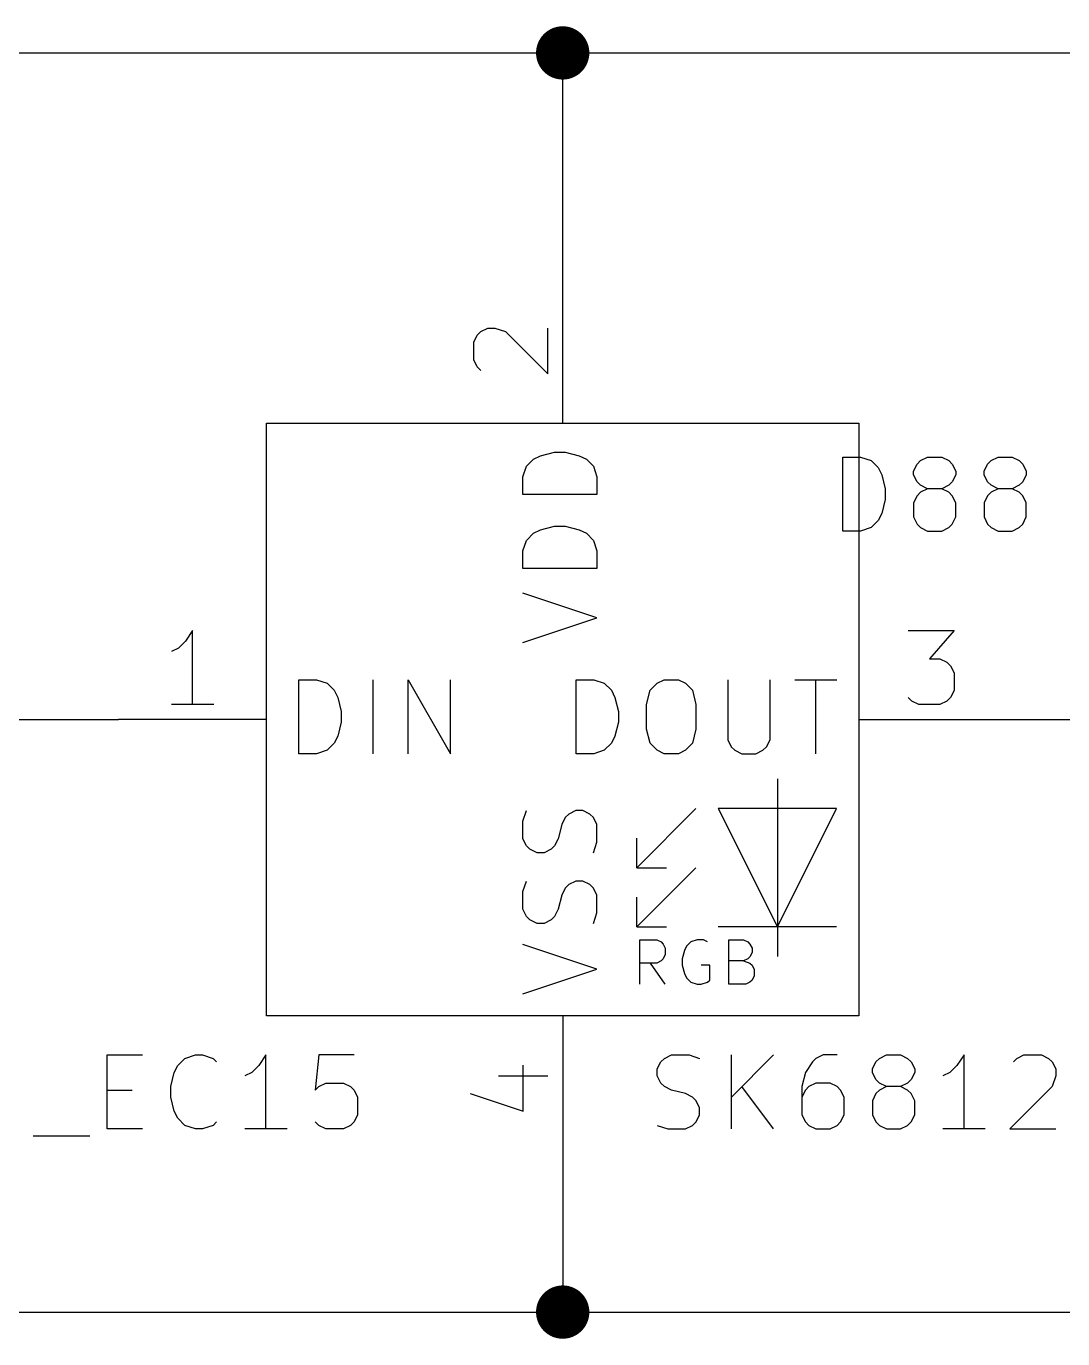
# Model space of a CAD drawing. Header units: millimetres. Extents: x 10 to 287, y -200 to -10.
# Drawn here: x 96.21 to 113.99, y -62.69 to -40.18 of the extents above; entities that cross this region are included whole.
import ezdxf

# ---------------------------------------------------------------- set-up
doc = ezdxf.new("R2010")
doc.units = ezdxf.units.MM
for name, color, linetype in [('GREENSIXTYFIVE', 129, 'CONTINUOUS'), ('LIGHTGREEN', 92, 'CONTINUOUS'), ('LIGHTRED', 12, 'CONTINUOUS'), ('RED', 14, 'CONTINUOUS'), ('WHITE', 250, 'CONTINUOUS')]:
    doc.layers.add(name, color=color, linetype=linetype)

msp = doc.modelspace()

# ---------------------------------------------------------------- linework, layer by layer
at = {"layer": 'GREENSIXTYFIVE', "linetype": 'CONTINUOUS'}
for p, q in [((104.788, -47.7278), (104.909, -47.6068)), ((104.788, -47.7278), (104.909, -47.6068)), ((104.909, -47.6068), (105.0299, -47.5463)), ((104.909, -47.6068), (105.0299, -47.5463)), ((105.0299, -47.5463), (105.2718, -47.4859)), ((105.0299, -47.5463), (105.2718, -47.4859)), ((105.2718, -47.4859), (105.4532, -47.4859)), ((105.2718, -47.4859), (105.4532, -47.4859)), ((105.4532, -47.4859), (105.6951, -47.5463)), ((105.4532, -47.4859), (105.6951, -47.5463)), ((105.6951, -47.5463), (105.8161, -47.6068)), ((105.6951, -47.5463), (105.8161, -47.6068)), ((105.8161, -47.6068), (105.9371, -47.7278)), ((105.8161, -47.6068), (105.9371, -47.7278)), ((110.2178, -48.8392), (110.2178, -47.5692)), ((110.2178, -47.5692), (110.5202, -47.5692)), ((110.2178, -48.8392), (110.2178, -47.5692)), ((110.2178, -47.5692), (110.5202, -47.5692)), ((110.5202, -47.5692), (110.7016, -47.6297)), ((110.5202, -47.5692), (110.7016, -47.6297)), ((110.7016, -47.6297), (110.8226, -47.7507)), ((110.7016, -47.6297), (110.8226, -47.7507)), ((111.4274, -47.8111), (111.4878, -47.6902)), ((111.4274, -47.8111), (111.4878, -47.6902)), ((111.4878, -47.6902), (111.5483, -47.6297)), ((111.4878, -47.6902), (111.5483, -47.6297)), ((111.5483, -47.6297), (111.6693, -47.5692)), ((111.5483, -47.6297), (111.6693, -47.5692)), ((111.6693, -47.5692), (111.9112, -47.5692)), ((111.6693, -47.5692), (111.9112, -47.5692)), ((111.9112, -47.5692), (112.0321, -47.6297)), ((111.9112, -47.5692), (112.0321, -47.6297)), ((112.0321, -47.6297), (112.0926, -47.6902)), ((112.0321, -47.6297), (112.0926, -47.6902)), ((112.0926, -47.6902), (112.1531, -47.8111)), ((112.0926, -47.6902), (112.1531, -47.8111)), ((112.6369, -47.8111), (112.6973, -47.6902)), ((112.6369, -47.8111), (112.6973, -47.6902)), ((112.6973, -47.6902), (112.7578, -47.6297)), ((112.6973, -47.6902), (112.7578, -47.6297)), ((112.7578, -47.6297), (112.8788, -47.5692)), ((112.7578, -47.6297), (112.8788, -47.5692)), ((112.8788, -47.5692), (113.1207, -47.5692)), ((112.8788, -47.5692), (113.1207, -47.5692)), ((113.1207, -47.5692), (113.2416, -47.6297)), ((113.1207, -47.5692), (113.2416, -47.6297)), ((113.2416, -47.6297), (113.3021, -47.6902)), ((113.2416, -47.6297), (113.3021, -47.6902)), ((113.3021, -47.6902), (113.3626, -47.8111)), ((113.3021, -47.6902), (113.3626, -47.8111)), ((104.7275, -47.9092), (104.788, -47.7278)), ((104.7275, -47.9092), (104.788, -47.7278)), ((104.7275, -48.2116), (104.7275, -47.9092)), ((104.7275, -48.2116), (104.7275, -47.9092)), ((105.9371, -47.7278), (105.9975, -47.9092)), ((105.9371, -47.7278), (105.9975, -47.9092)), ((105.9975, -47.9092), (105.9975, -48.2116)), ((105.9975, -47.9092), (105.9975, -48.2116)), ((110.8226, -47.7507), (110.8831, -47.8716)), ((110.8226, -47.7507), (110.8831, -47.8716)), ((110.8831, -47.8716), (110.9435, -48.1135)), ((110.8831, -47.8716), (110.9435, -48.1135)), ((111.4274, -47.8716), (111.4274, -47.8111)), ((111.4274, -47.8716), (111.4274, -47.8111)), ((111.4878, -47.9926), (111.4274, -47.8716)), ((111.4878, -47.9926), (111.4274, -47.8716)), ((112.1531, -47.8716), (112.0926, -47.9926)), ((112.1531, -47.8716), (112.0926, -47.9926)), ((112.1531, -47.8111), (112.1531, -47.8716)), ((112.1531, -47.8111), (112.1531, -47.8716)), ((112.6369, -47.8716), (112.6369, -47.8111)), ((112.6369, -47.8716), (112.6369, -47.8111)), ((112.6973, -47.9926), (112.6369, -47.8716)), ((112.6973, -47.9926), (112.6369, -47.8716)), ((113.3626, -47.8716), (113.3021, -47.9926)), ((113.3626, -47.8716), (113.3021, -47.9926)), ((113.3626, -47.8111), (113.3626, -47.8716)), ((113.3626, -47.8111), (113.3626, -47.8716)), ((110.9435, -48.1135), (110.9435, -48.2949)), ((110.9435, -48.1135), (110.9435, -48.2949)), ((111.5483, -48.053), (111.4878, -47.9926)), ((111.5483, -48.053), (111.4878, -47.9926)), ((111.6693, -48.1135), (111.5483, -48.053)), ((111.6693, -48.1135), (111.5483, -48.053)), ((111.6693, -48.1135), (111.5483, -48.174)), ((111.6693, -48.1135), (111.5483, -48.174)), ((111.9112, -48.1135), (111.6693, -48.1135)), ((111.9112, -48.1135), (111.6693, -48.1135)), ((112.0321, -48.053), (111.9112, -48.1135)), ((112.0321, -48.053), (111.9112, -48.1135)), ((112.0321, -48.174), (111.9112, -48.1135)), ((112.0321, -48.174), (111.9112, -48.1135)), ((112.0926, -47.9926), (112.0321, -48.053)), ((112.0926, -47.9926), (112.0321, -48.053)), ((112.7578, -48.053), (112.6973, -47.9926)), ((112.7578, -48.053), (112.6973, -47.9926)), ((112.8788, -48.1135), (112.7578, -48.053)), ((112.8788, -48.1135), (112.7578, -48.053)), ((112.8788, -48.1135), (112.7578, -48.174)), ((112.8788, -48.1135), (112.7578, -48.174)), ((113.1207, -48.1135), (112.8788, -48.1135)), ((113.1207, -48.1135), (112.8788, -48.1135)), ((113.2416, -48.053), (113.1207, -48.1135)), ((113.2416, -48.053), (113.1207, -48.1135)), ((113.2416, -48.174), (113.1207, -48.1135)), ((113.2416, -48.174), (113.1207, -48.1135)), ((113.3021, -47.9926), (113.2416, -48.053)), ((113.3021, -47.9926), (113.2416, -48.053)), ((105.9975, -48.2116), (104.7275, -48.2116)), ((105.9975, -48.2116), (104.7275, -48.2116)), ((110.9435, -48.2949), (110.8831, -48.5368)), ((110.9435, -48.2949), (110.8831, -48.5368)), ((111.4878, -48.2345), (111.4274, -48.3554)), ((111.4878, -48.2345), (111.4274, -48.3554)), ((111.4274, -48.3554), (111.4274, -48.5973)), ((111.4274, -48.3554), (111.4274, -48.5973)), ((111.5483, -48.174), (111.4878, -48.2345)), ((111.5483, -48.174), (111.4878, -48.2345)), ((112.0926, -48.2345), (112.0321, -48.174)), ((112.0926, -48.2345), (112.0321, -48.174)), ((112.1531, -48.3554), (112.0926, -48.2345)), ((112.1531, -48.3554), (112.0926, -48.2345)), ((112.1531, -48.5973), (112.1531, -48.3554)), ((112.1531, -48.5973), (112.1531, -48.3554)), ((112.6973, -48.2345), (112.6369, -48.3554)), ((112.6973, -48.2345), (112.6369, -48.3554)), ((112.6369, -48.3554), (112.6369, -48.5973)), ((112.6369, -48.3554), (112.6369, -48.5973)), ((112.7578, -48.174), (112.6973, -48.2345)), ((112.7578, -48.174), (112.6973, -48.2345)), ((113.3021, -48.2345), (113.2416, -48.174)), ((113.3021, -48.2345), (113.2416, -48.174)), ((113.3626, -48.3554), (113.3021, -48.2345)), ((113.3626, -48.3554), (113.3021, -48.2345)), ((113.3626, -48.5973), (113.3626, -48.3554)), ((113.3626, -48.5973), (113.3626, -48.3554)), ((110.8831, -48.5368), (110.8226, -48.6578)), ((110.8831, -48.5368), (110.8226, -48.6578)), ((111.4274, -48.5973), (111.4878, -48.7183)), ((111.4274, -48.5973), (111.4878, -48.7183)), ((112.0926, -48.7183), (112.1531, -48.5973)), ((112.0926, -48.7183), (112.1531, -48.5973)), ((112.6369, -48.5973), (112.6973, -48.7183)), ((112.6369, -48.5973), (112.6973, -48.7183)), ((113.3021, -48.7183), (113.3626, -48.5973)), ((113.3021, -48.7183), (113.3626, -48.5973)), ((104.909, -48.8768), (105.0299, -48.8163)), ((104.909, -48.8768), (105.0299, -48.8163)), ((105.0299, -48.8163), (105.2718, -48.7559)), ((105.0299, -48.8163), (105.2718, -48.7559)), ((105.2718, -48.7559), (105.4532, -48.7559)), ((105.2718, -48.7559), (105.4532, -48.7559)), ((105.4532, -48.7559), (105.6951, -48.8163)), ((105.4532, -48.7559), (105.6951, -48.8163)), ((105.6951, -48.8163), (105.8161, -48.8768)), ((105.6951, -48.8163), (105.8161, -48.8768)), ((110.7016, -48.7788), (110.5202, -48.8392)), ((110.7016, -48.7788), (110.5202, -48.8392)), ((110.8226, -48.6578), (110.7016, -48.7788)), ((110.8226, -48.6578), (110.7016, -48.7788)), ((111.4878, -48.7183), (111.5483, -48.7788)), ((111.4878, -48.7183), (111.5483, -48.7788)), ((111.5483, -48.7788), (111.6693, -48.8392)), ((111.5483, -48.7788), (111.6693, -48.8392)), ((111.9112, -48.8392), (112.0321, -48.7788)), ((111.9112, -48.8392), (112.0321, -48.7788)), ((112.0321, -48.7788), (112.0926, -48.7183)), ((112.0321, -48.7788), (112.0926, -48.7183)), ((112.6973, -48.7183), (112.7578, -48.7788)), ((112.6973, -48.7183), (112.7578, -48.7788)), ((112.7578, -48.7788), (112.8788, -48.8392)), ((112.7578, -48.7788), (112.8788, -48.8392)), ((113.1207, -48.8392), (113.2416, -48.7788)), ((113.1207, -48.8392), (113.2416, -48.7788)), ((113.2416, -48.7788), (113.3021, -48.7183)), ((113.2416, -48.7788), (113.3021, -48.7183)), ((104.7275, -49.1792), (104.788, -48.9978)), ((104.7275, -49.1792), (104.788, -48.9978)), ((104.788, -48.9978), (104.909, -48.8768)), ((104.788, -48.9978), (104.909, -48.8768)), ((105.8161, -48.8768), (105.9371, -48.9978)), ((105.8161, -48.8768), (105.9371, -48.9978)), ((105.9371, -48.9978), (105.9975, -49.1792)), ((105.9371, -48.9978), (105.9975, -49.1792)), ((110.5202, -48.8392), (110.2178, -48.8392)), ((110.5202, -48.8392), (110.2178, -48.8392)), ((111.6693, -48.8392), (111.9112, -48.8392)), ((111.6693, -48.8392), (111.9112, -48.8392)), ((112.8788, -48.8392), (113.1207, -48.8392)), ((112.8788, -48.8392), (113.1207, -48.8392)), ((104.7275, -49.4816), (104.7275, -49.1792)), ((104.7275, -49.4816), (104.7275, -49.1792)), ((105.9975, -49.1792), (105.9975, -49.4816)), ((105.9975, -49.1792), (105.9975, -49.4816)), ((105.9975, -49.4816), (104.7275, -49.4816)), ((105.9975, -49.4816), (104.7275, -49.4816)), ((105.9975, -50.3283), (104.7275, -49.9049)), ((105.9975, -50.3283), (104.7275, -49.9049)), ((104.7275, -50.7516), (105.9975, -50.3283)), ((104.7275, -50.7516), (105.9975, -50.3283)), ((100.8863, -52.6575), (100.8863, -51.3875)), ((100.8863, -51.3875), (101.1887, -51.3875)), ((100.8863, -52.6575), (100.8863, -51.3875)), ((100.8863, -51.3875), (101.1887, -51.3875)), ((101.1887, -51.3875), (101.3701, -51.448)), ((101.1887, -51.3875), (101.3701, -51.448)), ((101.3701, -51.448), (101.4911, -51.569)), ((101.3701, -51.448), (101.4911, -51.569)), ((102.1563, -52.6575), (102.1563, -51.3875)), ((102.1563, -52.6575), (102.1563, -51.3875)), ((102.7611, -52.6575), (102.7611, -51.3875)), ((102.7611, -51.3875), (103.4868, -52.6575)), ((102.7611, -52.6575), (102.7611, -51.3875)), ((102.7611, -51.3875), (103.4868, -52.6575)), ((103.4868, -52.6575), (103.4868, -51.3875)), ((103.4868, -52.6575), (103.4868, -51.3875)), ((105.6397, -52.6575), (105.6397, -51.3875)), ((105.6397, -51.3875), (105.9421, -51.3875)), ((105.6397, -52.6575), (105.6397, -51.3875)), ((105.6397, -51.3875), (105.9421, -51.3875)), ((105.9421, -51.3875), (106.1235, -51.448)), ((105.9421, -51.3875), (106.1235, -51.448)), ((106.1235, -51.448), (106.2445, -51.569)), ((106.1235, -51.448), (106.2445, -51.569)), ((106.9097, -51.569), (107.0307, -51.448)), ((106.9097, -51.569), (107.0307, -51.448)), ((107.0307, -51.448), (107.1516, -51.3875)), ((107.0307, -51.448), (107.1516, -51.3875)), ((107.1516, -51.3875), (107.3935, -51.3875)), ((107.1516, -51.3875), (107.3935, -51.3875)), ((107.3935, -51.3875), (107.5145, -51.448)), ((107.3935, -51.3875), (107.5145, -51.448)), ((107.5145, -51.448), (107.6354, -51.569)), ((107.5145, -51.448), (107.6354, -51.569)), ((108.2402, -51.3875), (108.2402, -52.4156)), ((108.2402, -51.3875), (108.2402, -52.4156)), ((108.9659, -52.4156), (108.9659, -51.3875)), ((108.9659, -52.4156), (108.9659, -51.3875)), ((109.3893, -51.3875), (110.115, -51.3875)), ((109.3893, -51.3875), (110.115, -51.3875)), ((109.7522, -52.6575), (109.7522, -51.3875)), ((109.7522, -52.6575), (109.7522, -51.3875)), ((101.4911, -51.569), (101.5516, -51.6899)), ((101.4911, -51.569), (101.5516, -51.6899)), ((101.5516, -51.6899), (101.612, -51.9318)), ((101.5516, -51.6899), (101.612, -51.9318)), ((106.2445, -51.569), (106.305, -51.6899)), ((106.2445, -51.569), (106.305, -51.6899)), ((106.305, -51.6899), (106.3654, -51.9318)), ((106.305, -51.6899), (106.3654, -51.9318)), ((106.8493, -51.8109), (106.9097, -51.569)), ((106.8493, -51.8109), (106.9097, -51.569)), ((107.6354, -51.569), (107.6959, -51.8109)), ((107.6354, -51.569), (107.6959, -51.8109)), ((101.612, -51.9318), (101.612, -52.1132)), ((101.612, -51.9318), (101.612, -52.1132)), ((106.3654, -51.9318), (106.3654, -52.1132)), ((106.3654, -51.9318), (106.3654, -52.1132)), ((106.8493, -52.2342), (106.8493, -51.8109)), ((106.8493, -52.2342), (106.8493, -51.8109)), ((107.6959, -51.8109), (107.6959, -52.2342)), ((107.6959, -51.8109), (107.6959, -52.2342)), ((101.612, -52.1132), (101.5516, -52.3551)), ((101.612, -52.1132), (101.5516, -52.3551)), ((106.3654, -52.1132), (106.305, -52.3551)), ((106.3654, -52.1132), (106.305, -52.3551)), ((101.5516, -52.3551), (101.4911, -52.4761)), ((101.5516, -52.3551), (101.4911, -52.4761)), ((106.305, -52.3551), (106.2445, -52.4761)), ((106.305, -52.3551), (106.2445, -52.4761)), ((106.9097, -52.4761), (106.8493, -52.2342)), ((106.9097, -52.4761), (106.8493, -52.2342)), ((107.6959, -52.2342), (107.6354, -52.4761)), ((107.6959, -52.2342), (107.6354, -52.4761)), ((108.2402, -52.4156), (108.3007, -52.5366)), ((108.2402, -52.4156), (108.3007, -52.5366)), ((108.9055, -52.5366), (108.9659, -52.4156)), ((108.9055, -52.5366), (108.9659, -52.4156)), ((101.1887, -52.6575), (100.8863, -52.6575)), ((101.1887, -52.6575), (100.8863, -52.6575)), ((101.3701, -52.5971), (101.1887, -52.6575)), ((101.3701, -52.5971), (101.1887, -52.6575)), ((101.4911, -52.4761), (101.3701, -52.5971)), ((101.4911, -52.4761), (101.3701, -52.5971)), ((105.9421, -52.6575), (105.6397, -52.6575)), ((105.9421, -52.6575), (105.6397, -52.6575)), ((106.1235, -52.5971), (105.9421, -52.6575)), ((106.1235, -52.5971), (105.9421, -52.6575)), ((106.2445, -52.4761), (106.1235, -52.5971)), ((106.2445, -52.4761), (106.1235, -52.5971)), ((107.0307, -52.5971), (106.9097, -52.4761)), ((107.0307, -52.5971), (106.9097, -52.4761)), ((107.1516, -52.6575), (107.0307, -52.5971)), ((107.1516, -52.6575), (107.0307, -52.5971)), ((107.3935, -52.6575), (107.1516, -52.6575)), ((107.3935, -52.6575), (107.1516, -52.6575)), ((107.5145, -52.5971), (107.3935, -52.6575)), ((107.5145, -52.5971), (107.3935, -52.6575)), ((107.6354, -52.4761), (107.5145, -52.5971)), ((107.6354, -52.4761), (107.5145, -52.5971)), ((108.3007, -52.5366), (108.3612, -52.5971)), ((108.3007, -52.5366), (108.3612, -52.5971)), ((108.3612, -52.5971), (108.4821, -52.6575)), ((108.3612, -52.5971), (108.4821, -52.6575)), ((108.4821, -52.6575), (108.724, -52.6575)), ((108.4821, -52.6575), (108.724, -52.6575)), ((108.724, -52.6575), (108.845, -52.5971)), ((108.724, -52.6575), (108.845, -52.5971)), ((108.845, -52.5971), (108.9055, -52.5366)), ((108.845, -52.5971), (108.9055, -52.5366)), ((104.7275, -53.8117), (104.788, -53.6302)), ((104.7275, -53.8117), (104.788, -53.6302)), ((105.4532, -53.7512), (105.3928, -53.8721)), ((105.4532, -53.7512), (105.3928, -53.8721)), ((105.5137, -53.6907), (105.4532, -53.7512)), ((105.5137, -53.6907), (105.4532, -53.7512)), ((105.6347, -53.6302), (105.5137, -53.6907)), ((105.6347, -53.6302), (105.5137, -53.6907)), ((105.7556, -53.6302), (105.6347, -53.6302)), ((105.7556, -53.6302), (105.6347, -53.6302)), ((105.8766, -53.6907), (105.7556, -53.6302)), ((105.8766, -53.6907), (105.7556, -53.6302)), ((105.9371, -53.7512), (105.8766, -53.6907)), ((105.9371, -53.7512), (105.8766, -53.6907)), ((105.9975, -53.8721), (105.9371, -53.7512)), ((105.9975, -53.8721), (105.9371, -53.7512)), ((104.7275, -54.114), (104.7275, -53.8117)), ((104.7275, -54.114), (104.7275, -53.8117)), ((105.3928, -53.8721), (105.3323, -54.114)), ((105.3928, -53.8721), (105.3323, -54.114)), ((105.9975, -54.1745), (105.9975, -53.8721)), ((105.9975, -54.1745), (105.9975, -53.8721)), ((104.788, -54.235), (104.7275, -54.114)), ((104.788, -54.235), (104.7275, -54.114)), ((104.8485, -54.2955), (104.788, -54.235)), ((104.8485, -54.2955), (104.788, -54.235)), ((105.2718, -54.235), (105.2113, -54.2955)), ((105.2718, -54.235), (105.2113, -54.2955)), ((105.3323, -54.114), (105.2718, -54.235)), ((105.3323, -54.114), (105.2718, -54.235)), ((105.9371, -54.3559), (105.9975, -54.1745)), ((105.9371, -54.3559), (105.9975, -54.1745)), ((104.9694, -54.3559), (104.8485, -54.2955)), ((104.9694, -54.3559), (104.8485, -54.2955)), ((105.0904, -54.3559), (104.9694, -54.3559)), ((105.0904, -54.3559), (104.9694, -54.3559)), ((105.2113, -54.2955), (105.0904, -54.3559)), ((105.2113, -54.2955), (105.0904, -54.3559)), ((104.7275, -55.0212), (104.788, -54.8397)), ((104.7275, -55.0212), (104.788, -54.8397)), ((105.5137, -54.9002), (105.4532, -54.9607)), ((105.5137, -54.9002), (105.4532, -54.9607)), ((105.6347, -54.8397), (105.5137, -54.9002)), ((105.6347, -54.8397), (105.5137, -54.9002)), ((105.7556, -54.8397), (105.6347, -54.8397)), ((105.7556, -54.8397), (105.6347, -54.8397)), ((105.8766, -54.9002), (105.7556, -54.8397)), ((105.8766, -54.9002), (105.7556, -54.8397)), ((105.9371, -54.9607), (105.8766, -54.9002)), ((105.9371, -54.9607), (105.8766, -54.9002)), ((104.7275, -55.3235), (104.7275, -55.0212)), ((104.7275, -55.3235), (104.7275, -55.0212)), ((105.3928, -55.0816), (105.3323, -55.3235)), ((105.3928, -55.0816), (105.3323, -55.3235)), ((105.4532, -54.9607), (105.3928, -55.0816)), ((105.4532, -54.9607), (105.3928, -55.0816)), ((105.9975, -55.0816), (105.9371, -54.9607)), ((105.9975, -55.0816), (105.9371, -54.9607)), ((105.9975, -55.384), (105.9975, -55.0816)), ((105.9975, -55.384), (105.9975, -55.0816)), ((104.788, -55.4445), (104.7275, -55.3235)), ((104.788, -55.4445), (104.7275, -55.3235)), ((105.3323, -55.3235), (105.2718, -55.4445)), ((105.3323, -55.3235), (105.2718, -55.4445)), ((104.8485, -55.505), (104.788, -55.4445)), ((104.8485, -55.505), (104.788, -55.4445)), ((104.9694, -55.5654), (104.8485, -55.505)), ((104.9694, -55.5654), (104.8485, -55.505)), ((105.0904, -55.5654), (104.9694, -55.5654)), ((105.0904, -55.5654), (104.9694, -55.5654)), ((105.2113, -55.505), (105.0904, -55.5654)), ((105.2113, -55.505), (105.0904, -55.5654)), ((105.2718, -55.4445), (105.2113, -55.505)), ((105.2718, -55.4445), (105.2113, -55.505)), ((105.9371, -55.5654), (105.9975, -55.384)), ((105.9371, -55.5654), (105.9975, -55.384)), ((105.9975, -56.3517), (104.7275, -55.9283)), ((105.9975, -56.3517), (104.7275, -55.9283)), ((104.7275, -56.775), (105.9975, -56.3517)), ((104.7275, -56.775), (105.9975, -56.3517)), ((97.5986, -59.0889), (97.5986, -57.8189)), ((97.5986, -57.8189), (98.2034, -57.8189)), ((97.5986, -59.0889), (97.5986, -57.8189)), ((97.5986, -57.8189), (98.2034, -57.8189)), ((98.9291, -57.8794), (99.1105, -57.8189)), ((98.9291, -57.8794), (99.1105, -57.8189)), ((99.1105, -57.8189), (99.2314, -57.8189)), ((99.1105, -57.8189), (99.2314, -57.8189)), ((99.2314, -57.8189), (99.4129, -57.8794)), ((99.2314, -57.8189), (99.4129, -57.8794)), ((100.32, -57.8189), (100.1991, -58.0004)), ((100.32, -57.8189), (100.1991, -58.0004)), ((100.32, -59.0889), (100.32, -57.8189)), ((100.32, -59.0889), (100.32, -57.8189)), ((101.2271, -57.8189), (101.1667, -58.4237)), ((101.2271, -57.8189), (101.1667, -58.4237)), ((101.8319, -57.8189), (101.2271, -57.8189)), ((101.8319, -57.8189), (101.2271, -57.8189)), ((107.154, -57.8794), (107.275, -57.8189)), ((107.154, -57.8794), (107.275, -57.8189)), ((107.275, -57.8189), (107.5773, -57.8189)), ((107.275, -57.8189), (107.5773, -57.8189)), ((107.5773, -57.8189), (107.7588, -57.8794)), ((107.5773, -57.8189), (107.7588, -57.8794)), ((108.303, -59.0889), (108.303, -57.8189)), ((109.0287, -57.8189), (108.303, -58.5446)), ((108.303, -59.0889), (108.303, -57.8189)), ((109.0287, -57.8189), (108.303, -58.5446)), ((109.8754, -57.8189), (109.7545, -57.8794)), ((109.8754, -57.8189), (109.7545, -57.8794)), ((110.1173, -57.8189), (109.8754, -57.8189)), ((110.1173, -57.8189), (109.8754, -57.8189)), ((110.843, -57.8794), (110.964, -57.8189)), ((110.843, -57.8794), (110.964, -57.8189)), ((110.964, -57.8189), (111.2059, -57.8189)), ((110.964, -57.8189), (111.2059, -57.8189)), ((111.2059, -57.8189), (111.3268, -57.8794)), ((111.2059, -57.8189), (111.3268, -57.8794)), ((112.2944, -57.8189), (112.1735, -58.0004)), ((112.2944, -57.8189), (112.1735, -58.0004)), ((112.2944, -59.0889), (112.2944, -57.8189)), ((112.2944, -59.0889), (112.2944, -57.8189)), ((113.2015, -57.8794), (113.3225, -57.8189)), ((113.2015, -57.8794), (113.3225, -57.8189)), ((113.3225, -57.8189), (113.6249, -57.8189)), ((113.3225, -57.8189), (113.6249, -57.8189)), ((113.6249, -57.8189), (113.7458, -57.8794)), ((113.6249, -57.8189), (113.7458, -57.8794)), ((98.7476, -58.1213), (98.8081, -58.0004)), ((98.7476, -58.1213), (98.8081, -58.0004)), ((98.8081, -58.0004), (98.9291, -57.8794)), ((98.8081, -58.0004), (98.9291, -57.8794)), ((99.4129, -57.8794), (99.4733, -57.9399)), ((99.4129, -57.8794), (99.4733, -57.9399)), ((100.1991, -58.0004), (100.0781, -58.1213)), ((100.1991, -58.0004), (100.0781, -58.1213)), ((107.0331, -58.0608), (107.0935, -57.9399)), ((107.0331, -58.0608), (107.0935, -57.9399)), ((107.0331, -58.1818), (107.0331, -58.0608)), ((107.0331, -58.1818), (107.0331, -58.0608)), ((107.0935, -57.9399), (107.154, -57.8794)), ((107.0935, -57.9399), (107.154, -57.8794)), ((109.694, -57.9399), (109.573, -58.1213)), ((109.694, -57.9399), (109.573, -58.1213)), ((109.7545, -57.8794), (109.694, -57.9399)), ((109.7545, -57.8794), (109.694, -57.9399)), ((110.7221, -58.0608), (110.7825, -57.9399)), ((110.7221, -58.0608), (110.7825, -57.9399)), ((110.7221, -58.1213), (110.7221, -58.0608)), ((110.7221, -58.1213), (110.7221, -58.0608)), ((110.7825, -57.9399), (110.843, -57.8794)), ((110.7825, -57.9399), (110.843, -57.8794)), ((111.3268, -57.8794), (111.3873, -57.9399)), ((111.3268, -57.8794), (111.3873, -57.9399)), ((111.3873, -57.9399), (111.4478, -58.0608)), ((111.3873, -57.9399), (111.4478, -58.0608)), ((111.4478, -58.0608), (111.4478, -58.1213)), ((111.4478, -58.0608), (111.4478, -58.1213)), ((112.1735, -58.0004), (112.0525, -58.1213)), ((112.1735, -58.0004), (112.0525, -58.1213)), ((113.1411, -57.9399), (113.2015, -57.8794)), ((113.1411, -57.9399), (113.2015, -57.8794)), ((113.7458, -57.8794), (113.8063, -57.9399)), ((113.7458, -57.8794), (113.8063, -57.9399)), ((113.8063, -57.9399), (113.8668, -58.0608)), ((113.8063, -57.9399), (113.8668, -58.0608)), ((113.8668, -58.0608), (113.8668, -58.1818)), ((113.8668, -58.0608), (113.8668, -58.1818)), ((98.6872, -58.3632), (98.7476, -58.1213)), ((98.6872, -58.3632), (98.7476, -58.1213)), ((100.0781, -58.1213), (99.9572, -58.1818)), ((100.0781, -58.1213), (99.9572, -58.1818)), ((107.0935, -58.3027), (107.0331, -58.1818)), ((107.0935, -58.3027), (107.0331, -58.1818)), ((109.573, -58.1213), (109.5126, -58.3632)), ((109.573, -58.1213), (109.5126, -58.3632)), ((110.7825, -58.2423), (110.7221, -58.1213)), ((110.7825, -58.2423), (110.7221, -58.1213)), ((110.843, -58.3027), (110.7825, -58.2423)), ((110.843, -58.3027), (110.7825, -58.2423)), ((111.3873, -58.2423), (111.3268, -58.3027)), ((111.3873, -58.2423), (111.3268, -58.3027)), ((111.4478, -58.1213), (111.3873, -58.2423)), ((111.4478, -58.1213), (111.3873, -58.2423)), ((112.0525, -58.1213), (111.9316, -58.1818)), ((112.0525, -58.1213), (111.9316, -58.1818)), ((113.8668, -58.1818), (113.8063, -58.3632)), ((113.8668, -58.1818), (113.8063, -58.3632)), ((97.5986, -58.4237), (98.022, -58.4237)), ((97.5986, -58.4237), (98.022, -58.4237)), ((98.6872, -58.5446), (98.6872, -58.3632)), ((98.6872, -58.5446), (98.6872, -58.3632)), ((101.1667, -58.4237), (101.2271, -58.3632)), ((101.1667, -58.4237), (101.2271, -58.3632)), ((101.2271, -58.3632), (101.3481, -58.3027)), ((101.2271, -58.3632), (101.3481, -58.3027)), ((101.3481, -58.3027), (101.6505, -58.3027)), ((101.3481, -58.3027), (101.6505, -58.3027)), ((101.6505, -58.3027), (101.7714, -58.3632)), ((101.6505, -58.3027), (101.7714, -58.3632)), ((101.7714, -58.3632), (101.8319, -58.4237)), ((101.7714, -58.3632), (101.8319, -58.4237)), ((101.8319, -58.4237), (101.8924, -58.5446)), ((101.8319, -58.4237), (101.8924, -58.5446)), ((107.154, -58.3632), (107.0935, -58.3027)), ((107.154, -58.3632), (107.0935, -58.3027)), ((107.275, -58.4237), (107.154, -58.3632)), ((107.275, -58.4237), (107.154, -58.3632)), ((107.5169, -58.4842), (107.275, -58.4237)), ((107.5169, -58.4842), (107.275, -58.4237)), ((107.6378, -58.5446), (107.5169, -58.4842)), ((107.6378, -58.5446), (107.5169, -58.4842)), ((109.0287, -59.0889), (108.4845, -58.3632)), ((109.0287, -59.0889), (108.4845, -58.3632)), ((109.5126, -58.3632), (109.5126, -58.847)), ((109.5126, -58.3632), (109.5126, -58.847)), ((109.573, -58.4237), (109.5126, -58.5446)), ((109.573, -58.4237), (109.5126, -58.5446)), ((109.6335, -58.3632), (109.573, -58.4237)), ((109.6335, -58.3632), (109.573, -58.4237)), ((109.7545, -58.3027), (109.6335, -58.3632)), ((109.7545, -58.3027), (109.6335, -58.3632)), ((109.9964, -58.3027), (109.7545, -58.3027)), ((109.9964, -58.3027), (109.7545, -58.3027)), ((110.1173, -58.3632), (109.9964, -58.3027)), ((110.1173, -58.3632), (109.9964, -58.3027)), ((110.1778, -58.4237), (110.1173, -58.3632)), ((110.1778, -58.4237), (110.1173, -58.3632)), ((110.2383, -58.5446), (110.1778, -58.4237)), ((110.2383, -58.5446), (110.1778, -58.4237)), ((110.7825, -58.4842), (110.7221, -58.6051)), ((110.7825, -58.4842), (110.7221, -58.6051)), ((110.843, -58.4237), (110.7825, -58.4842)), ((110.843, -58.4237), (110.7825, -58.4842)), ((110.964, -58.3632), (110.843, -58.3027)), ((110.964, -58.3632), (110.843, -58.3027)), ((110.964, -58.3632), (110.843, -58.4237)), ((110.964, -58.3632), (110.843, -58.4237)), ((111.2059, -58.3632), (110.964, -58.3632)), ((111.2059, -58.3632), (110.964, -58.3632)), ((111.3268, -58.3027), (111.2059, -58.3632)), ((111.3268, -58.3027), (111.2059, -58.3632)), ((111.3268, -58.4237), (111.2059, -58.3632)), ((111.3268, -58.4237), (111.2059, -58.3632)), ((111.3873, -58.4842), (111.3268, -58.4237)), ((111.3873, -58.4842), (111.3268, -58.4237)), ((111.4478, -58.6051), (111.3873, -58.4842)), ((111.4478, -58.6051), (111.3873, -58.4842)), ((113.8063, -58.3632), (113.0806, -59.0889)), ((113.8063, -58.3632), (113.0806, -59.0889)), ((98.7476, -58.7865), (98.6872, -58.5446)), ((98.7476, -58.7865), (98.6872, -58.5446)), ((101.8924, -58.5446), (101.8924, -58.847)), ((101.8924, -58.5446), (101.8924, -58.847)), ((107.6983, -58.6051), (107.6378, -58.5446)), ((107.6983, -58.6051), (107.6378, -58.5446)), ((107.7588, -58.7261), (107.6983, -58.6051)), ((107.7588, -58.7261), (107.6983, -58.6051)), ((107.7588, -58.847), (107.7588, -58.7261)), ((107.7588, -58.847), (107.7588, -58.7261)), ((110.2383, -58.847), (110.2383, -58.5446)), ((110.2383, -58.847), (110.2383, -58.5446)), ((110.7221, -58.6051), (110.7221, -58.847)), ((110.7221, -58.6051), (110.7221, -58.847)), ((111.4478, -58.847), (111.4478, -58.6051)), ((111.4478, -58.847), (111.4478, -58.6051)), ((98.8081, -58.9075), (98.7476, -58.7865)), ((98.8081, -58.9075), (98.7476, -58.7865)), ((98.9291, -59.0285), (98.8081, -58.9075)), ((98.9291, -59.0285), (98.8081, -58.9075)), ((101.8924, -58.847), (101.8319, -58.968)), ((101.8924, -58.847), (101.8319, -58.968)), ((107.6983, -58.968), (107.7588, -58.847)), ((107.6983, -58.968), (107.7588, -58.847)), ((109.5126, -58.847), (109.573, -58.968)), ((109.5126, -58.847), (109.573, -58.968)), ((110.1778, -58.968), (110.2383, -58.847)), ((110.1778, -58.968), (110.2383, -58.847)), ((110.7221, -58.847), (110.7825, -58.968)), ((110.7221, -58.847), (110.7825, -58.968)), ((111.3873, -58.968), (111.4478, -58.847)), ((111.3873, -58.968), (111.4478, -58.847)), ((98.2034, -59.0889), (97.5986, -59.0889)), ((98.2034, -59.0889), (97.5986, -59.0889)), ((99.1105, -59.0889), (98.9291, -59.0285)), ((99.1105, -59.0889), (98.9291, -59.0285)), ((99.2314, -59.0889), (99.1105, -59.0889)), ((99.2314, -59.0889), (99.1105, -59.0889)), ((99.4129, -59.0285), (99.2314, -59.0889)), ((99.4129, -59.0285), (99.2314, -59.0889)), ((99.4733, -58.968), (99.4129, -59.0285)), ((99.4733, -58.968), (99.4129, -59.0285)), ((100.6829, -59.0889), (99.9572, -59.0889)), ((100.6829, -59.0889), (99.9572, -59.0889)), ((101.2271, -59.0285), (101.1667, -58.968)), ((101.2271, -59.0285), (101.1667, -58.968)), ((101.3481, -59.0889), (101.2271, -59.0285)), ((101.3481, -59.0889), (101.2271, -59.0285)), ((101.6505, -59.0889), (101.3481, -59.0889)), ((101.6505, -59.0889), (101.3481, -59.0889)), ((101.7714, -59.0285), (101.6505, -59.0889)), ((101.7714, -59.0285), (101.6505, -59.0889)), ((101.8319, -58.968), (101.7714, -59.0285)), ((101.8319, -58.968), (101.7714, -59.0285)), ((107.0331, -59.0285), (107.2145, -59.0889)), ((107.0331, -59.0285), (107.2145, -59.0889)), ((107.2145, -59.0889), (107.5169, -59.0889)), ((107.2145, -59.0889), (107.5169, -59.0889)), ((107.5169, -59.0889), (107.6378, -59.0285)), ((107.5169, -59.0889), (107.6378, -59.0285)), ((107.6378, -59.0285), (107.6983, -58.968)), ((107.6378, -59.0285), (107.6983, -58.968)), ((109.573, -58.968), (109.6335, -59.0285)), ((109.573, -58.968), (109.6335, -59.0285)), ((109.6335, -59.0285), (109.7545, -59.0889)), ((109.6335, -59.0285), (109.7545, -59.0889)), ((109.7545, -59.0889), (109.9964, -59.0889)), ((109.7545, -59.0889), (109.9964, -59.0889)), ((109.9964, -59.0889), (110.1173, -59.0285)), ((109.9964, -59.0889), (110.1173, -59.0285)), ((110.1173, -59.0285), (110.1778, -58.968)), ((110.1173, -59.0285), (110.1778, -58.968)), ((110.7825, -58.968), (110.843, -59.0285)), ((110.7825, -58.968), (110.843, -59.0285)), ((110.843, -59.0285), (110.964, -59.0889)), ((110.843, -59.0285), (110.964, -59.0889)), ((110.964, -59.0889), (111.2059, -59.0889)), ((110.964, -59.0889), (111.2059, -59.0889)), ((111.2059, -59.0889), (111.3268, -59.0285)), ((111.2059, -59.0889), (111.3268, -59.0285)), ((111.3268, -59.0285), (111.3873, -58.968)), ((111.3268, -59.0285), (111.3873, -58.968)), ((112.6573, -59.0889), (111.9316, -59.0889)), ((112.6573, -59.0889), (111.9316, -59.0889)), ((113.0806, -59.0889), (113.8668, -59.0889)), ((113.0806, -59.0889), (113.8668, -59.0889)), ((96.3287, -59.2099), (97.2963, -59.2099)), ((96.3287, -59.2099), (97.2963, -59.2099))]:
    msp.add_line(p, q, dxfattribs=at)
at = {"layer": 'LIGHTGREEN', "linetype": 'CONTINUOUS'}
for p, q in [((87.63, -40.64), (105.41, -40.64)), ((105.41, -44.45), (105.41, -40.64)), ((105.41, -40.64), (123.19, -40.64)), ((95.25, -52.07), (97.79, -52.07)), ((113.03, -52.07), (115.57, -52.07)), ((105.41, -59.69), (105.41, -62.23)), ((87.63, -62.23), (105.41, -62.23)), ((105.41, -62.23), (123.19, -62.23))]:
    msp.add_line(p, q, dxfattribs=at)
at = {"layer": 'LIGHTGREEN', "const_width": 0.4572}
for points in [[(105.1814, -40.64, 1), (105.6386, -40.64, 1)], [(105.1814, -62.23, 1), (105.6386, -62.23, 1)]]:
    msp.add_lwpolyline(points, format="xyb", close=True, dxfattribs=at)
at = {"layer": 'LIGHTRED', "linetype": 'CONTINUOUS'}
for p, q in [((103.9434, -45.478), (104.0039, -45.4175)), ((103.9434, -45.478), (104.0039, -45.4175)), ((104.0039, -45.4175), (104.1248, -45.357)), ((104.0039, -45.4175), (104.1248, -45.357)), ((104.1248, -45.357), (104.2458, -45.357)), ((104.1248, -45.357), (104.2458, -45.357)), ((104.2458, -45.357), (104.4272, -45.4175)), ((104.2458, -45.357), (104.4272, -45.4175)), ((104.4272, -45.4175), (105.1529, -46.1432)), ((104.4272, -45.4175), (105.1529, -46.1432)), ((105.1529, -46.1432), (105.1529, -45.357)), ((105.1529, -46.1432), (105.1529, -45.357)), ((103.8829, -45.5989), (103.9434, -45.478)), ((103.8829, -45.5989), (103.9434, -45.478)), ((103.8829, -45.9013), (103.8829, -45.5989)), ((103.8829, -45.9013), (103.8829, -45.5989)), ((103.9434, -46.0223), (103.8829, -45.9013)), ((103.9434, -46.0223), (103.8829, -45.9013)), ((104.0039, -46.0827), (103.9434, -46.0223)), ((104.0039, -46.0827), (103.9434, -46.0223)), ((99.06, -50.5429), (98.9391, -50.7244)), ((99.06, -50.5429), (98.9391, -50.7244)), ((99.06, -51.8129), (99.06, -50.5429)), ((99.06, -51.8129), (99.06, -50.5429)), ((111.3367, -50.5429), (112.1229, -50.5429)), ((111.3367, -50.5429), (112.1229, -50.5429)), ((112.1229, -50.5429), (111.6995, -51.0267)), ((112.1229, -50.5429), (111.6995, -51.0267)), ((98.8181, -50.8453), (98.6972, -50.9058)), ((98.8181, -50.8453), (98.6972, -50.9058)), ((98.9391, -50.7244), (98.8181, -50.8453)), ((98.9391, -50.7244), (98.8181, -50.8453)), ((111.6995, -51.0267), (111.881, -51.0267)), ((111.6995, -51.0267), (111.881, -51.0267)), ((111.881, -51.0267), (112.0019, -51.0872)), ((111.881, -51.0267), (112.0019, -51.0872)), ((112.0019, -51.0872), (112.0624, -51.1477)), ((112.0019, -51.0872), (112.0624, -51.1477)), ((112.0624, -51.1477), (112.1229, -51.2686)), ((112.0624, -51.1477), (112.1229, -51.2686)), ((112.1229, -51.2686), (112.1229, -51.571)), ((112.1229, -51.2686), (112.1229, -51.571)), ((111.3972, -51.7525), (111.3367, -51.692)), ((111.3972, -51.7525), (111.3367, -51.692)), ((111.5181, -51.8129), (111.3972, -51.7525)), ((111.5181, -51.8129), (111.3972, -51.7525)), ((112.0019, -51.7525), (111.881, -51.8129)), ((112.0019, -51.7525), (111.881, -51.8129)), ((112.0624, -51.692), (112.0019, -51.7525)), ((112.0624, -51.692), (112.0019, -51.7525)), ((112.1229, -51.571), (112.0624, -51.692)), ((112.1229, -51.571), (112.0624, -51.692)), ((99.4229, -51.8129), (98.6972, -51.8129)), ((99.4229, -51.8129), (98.6972, -51.8129)), ((111.881, -51.8129), (111.5181, -51.8129)), ((111.881, -51.8129), (111.5181, -51.8129)), ((104.7296, -58.7827), (104.7296, -57.9966)), ((104.7296, -58.7827), (104.7296, -57.9966)), ((104.3063, -58.178), (105.1529, -58.178)), ((104.3063, -58.178), (105.1529, -58.178)), ((103.8225, -58.4804), (104.7296, -58.7827)), ((103.8225, -58.4804), (104.7296, -58.7827))]:
    msp.add_line(p, q, dxfattribs=at)
at = {"layer": 'RED', "linetype": 'CONTINUOUS'}
for p, q in [((105.41, -46.99), (105.41, -44.45)), ((105.41, -46.99), (105.41, -44.45)), ((100.33, -57.15), (100.33, -46.99)), ((100.33, -46.99), (110.49, -46.99)), ((110.49, -46.99), (110.49, -57.15)), ((100.33, -52.07), (97.79, -52.07)), ((100.33, -52.07), (97.79, -52.07)), ((110.49, -52.07), (113.03, -52.07)), ((110.49, -52.07), (113.03, -52.07)), ((109.093, -53.086), (109.093, -55.626)), ((107.696, -53.594), (106.68, -54.61)), ((110.109, -53.594), (108.077, -53.594)), ((108.077, -53.594), (109.093, -55.626)), ((109.093, -55.626), (110.109, -53.594)), ((106.68, -54.61), (106.68, -54.102)), ((106.68, -54.61), (107.188, -54.61)), ((107.696, -54.61), (106.68, -55.626)), ((106.68, -55.626), (106.68, -55.118)), ((106.68, -55.626), (107.188, -55.626)), ((110.109, -55.626), (108.077, -55.626)), ((109.093, -55.626), (109.093, -56.134)), ((106.7344, -56.6085), (106.7344, -55.8465)), ((106.7344, -55.8465), (107.0247, -55.8465)), ((107.0247, -55.8465), (107.0972, -55.8828)), ((107.0972, -55.8828), (107.1335, -55.9191)), ((107.1335, -55.9191), (107.1698, -55.9917)), ((107.1698, -55.9917), (107.1698, -56.1005)), ((107.4964, -56.028), (107.4601, -56.1731)), ((107.5327, -55.9554), (107.4964, -56.028)), ((107.6052, -55.8828), (107.5327, -55.9554)), ((107.7141, -55.8465), (107.6052, -55.8828)), ((107.823, -55.8465), (107.7141, -55.8465)), ((107.8955, -55.8828), (107.823, -55.8465)), ((108.2584, -56.6085), (108.2584, -55.8465)), ((108.2584, -55.8465), (108.5124, -55.8465)), ((108.5124, -55.8465), (108.585, -55.8828)), ((108.585, -55.8828), (108.6212, -55.9191)), ((108.6212, -55.9191), (108.6575, -55.9917)), ((108.6575, -55.9917), (108.6575, -56.0643)), ((107.0247, -56.2457), (106.7344, -56.2457)), ((107.1698, -56.6085), (106.9158, -56.2457)), ((107.0972, -56.2094), (107.0247, -56.2457)), ((107.1335, -56.1731), (107.0972, -56.2094)), ((107.1698, -56.1005), (107.1335, -56.1731)), ((107.4601, -56.1731), (107.4601, -56.282)), ((108.5124, -56.2094), (108.2584, -56.2094)), ((108.585, -56.1731), (108.5124, -56.2094)), ((108.5124, -56.2094), (108.6212, -56.2457)), ((108.6212, -56.1368), (108.585, -56.1731)), ((108.6575, -56.0643), (108.6212, -56.1368)), ((108.6212, -56.2457), (108.6575, -56.282)), ((107.4601, -56.282), (107.4964, -56.4271)), ((107.4964, -56.4271), (107.5327, -56.4997)), ((107.9318, -56.282), (107.7867, -56.282)), ((107.9318, -56.536), (107.9318, -56.282)), ((108.6575, -56.282), (108.6938, -56.3545)), ((108.6938, -56.4634), (108.6575, -56.536)), ((108.6938, -56.3545), (108.6938, -56.4634)), ((107.5327, -56.4997), (107.6052, -56.5723)), ((107.6052, -56.5723), (107.7141, -56.6085)), ((107.7141, -56.6085), (107.7867, -56.6085)), ((107.7867, -56.6085), (107.8955, -56.5723)), ((107.8955, -56.5723), (107.9318, -56.536)), ((108.5487, -56.6085), (108.2584, -56.6085)), ((108.6212, -56.5723), (108.5487, -56.6085)), ((108.6575, -56.536), (108.6212, -56.5723)), ((110.49, -57.15), (100.33, -57.15)), ((105.41, -57.15), (105.41, -59.69)), ((105.41, -57.15), (105.41, -59.69))]:
    msp.add_line(p, q, dxfattribs=at)
at = {"layer": 'WHITE', "linetype": 'CONTINUOUS'}
for p, q in [((100.33, -57.15), (100.33, -46.99)), ((100.33, -46.99), (110.49, -46.99)), ((110.49, -46.99), (110.49, -57.15)), ((110.49, -57.15), (100.33, -57.15))]:
    msp.add_line(p, q, dxfattribs=at)

doc.saveas('drawing.dxf')
